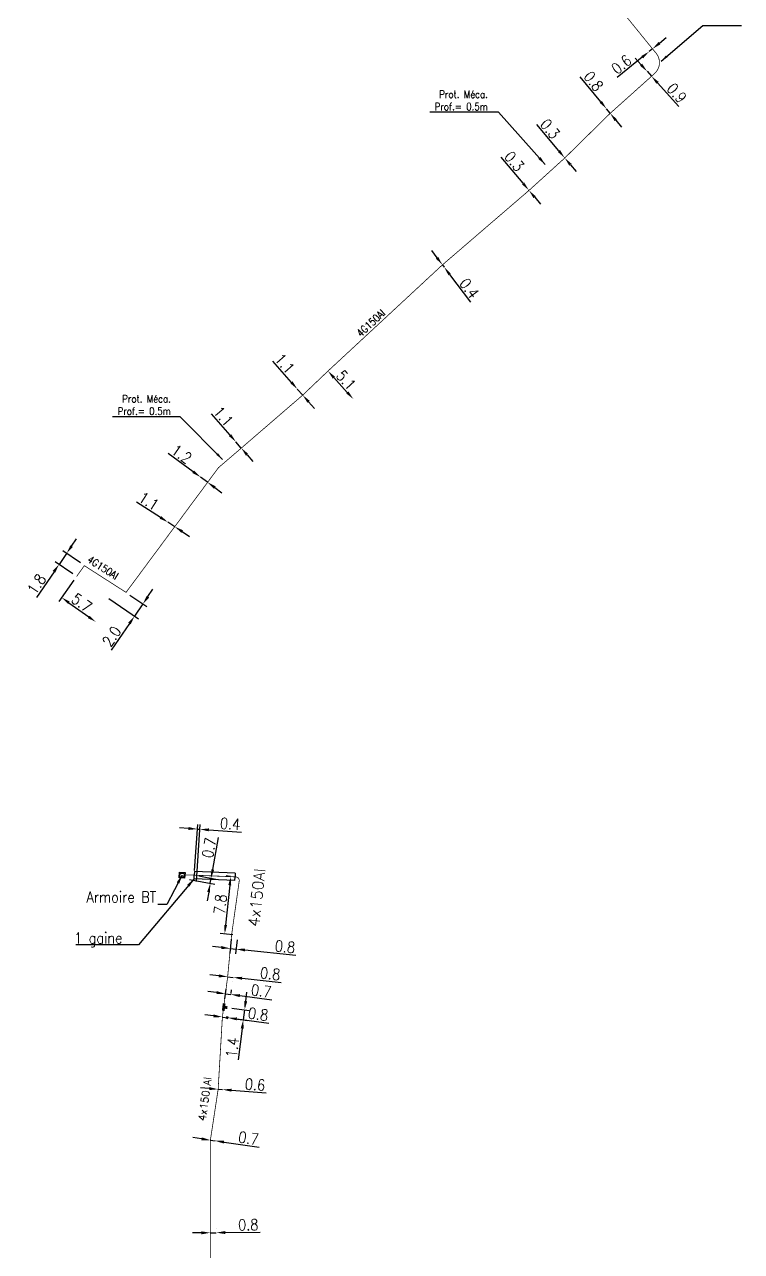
# Model space of a CAD drawing. Header units: millimetres. Extents: x 80993 to 81985, y 144000 to 145002.
# Drawn here: x 81316.4 to 81413.2, y 144449.6 to 144615.2 of the extents above; entities that cross this region are included whole.
import ezdxf
from ezdxf.enums import TextEntityAlignment as Align

# ---------------------------------------------------------------- set-up
doc = ezdxf.new("R2010")
doc.units = ezdxf.units.MM
doc.header["$PDMODE"] = 34
doc.linetypes.add('B_ST_AL', pattern=[2000, 1000, 1000])
doc.layers.get('0').update_dxf_attribs({"linetype": 'CONTINUOUS'})
doc.layers.get('Defpoints').update_dxf_attribs({"linetype": 'CONTINUOUS'})
for name, color, linetype in [('B_100', 3, 'CONTINUOUS'), ('B_110', 1, 'CONTINUOUS'), ('B_200', 7, 'CONTINUOUS'), ('B_300', 7, 'CONTINUOUS'), ('B_400', 7, 'CONTINUOUS'), ('B_420', 7, 'CONTINUOUS')]:
    doc.layers.add(name, color=color, linetype=linetype)
doc.styles.add('M_ROMANS', font='ROMANS.shx', dxfattribs={"width": 0.75})
doc.styles.get("Standard").update_dxf_attribs({"font": 'romans.shx', "width": 0.85})
doc.dimstyles.get("Standard").update_dxf_attribs({"dimtxt": 1.5, "dimasz": 1.2, "dimexe": 0.625, "dimexo": 0.625, "dimgap": 0.25, "dimtad": 1, "dimdec": 1, "dimzin": 0, "dimdsep": 46, "dimtxsty": 'Standard', "dimcen": -0.5, "dimadec": 0, "dimazin": 0, "dimtfac": 1, "dimtdec": 1, "dimtmove": 0, "dimatfit": 3, "dimfxl": 0, "dimtolj": 1, "dimtzin": 0, "dimarcsym": 0})

# ---------------------------------------------------------------- blocks, each defined once
blk = doc.blocks.new('B_300_02')
at = {"color": 0, "linetype": 'Continuous'}
for points in [[(-2, 0.75), (-2, -0.75), (2, 0.75), (2, -0.75)], [(-0.75, 2), (0.75, 2), (-0.75, 0.75), (0.75, 0.75)]]:
    blk.add_solid(points, dxfattribs=at)
at = {"color": 0, "linetype": 'Continuous', "style": 'M_ROMANS', "width": 0.75, "flags": 3}
for tag, p in [('DEF_LEG', (0, -5)), ('DEF_COUP', (0, -7.5)), ('DEF_TYPE', (0, -10))]:
    blk.add_attdef(tag, text='', height=1.2, dxfattribs=at).set_placement(p, align=Align.MIDDLE)
blk = doc.blocks.new('*D173')
at = {"layer": 'B_300', "color": 0, "linetype": 'Continuous', "lineweight": -2, "transparency": 16777216}
for p, q in [((81346.29, 144483.37), (81346.44, 144484.56)), ((81344.43, 144482.4), (81346.76, 144482.1)), ((81346.14, 144482.18), (81345.96, 144480.84)), ((81344.51, 144481.03), (81346.58, 144480.76)), ((81345.81, 144479.65), (81345.26, 144475.43))]:
    blk.add_line(p, q, dxfattribs=at)
at = {"layer": 'B_300', "color": 0, "linetype": 'Continuous', "transparency": 16777216}
for points in [[(81346.09, 144483.39), (81346.49, 144483.34), (81346.14, 144482.18)], [(81345.61, 144479.68), (81346.01, 144479.62), (81345.96, 144480.84)]]:
    blk.add_solid(points, dxfattribs=at)
at = {"layer": 'Defpoints', "color": 0, "linetype": 'Continuous', "transparency": 16777216}
for p in [(81343.81, 144482.48), (81346.14, 144482.18), (81343.89, 144481.11)]:
    blk.add_point(p, dxfattribs=at)
at = {"layer": 'B_300', "color": 0, "linetype": 'Continuous', "transparency": 16777216, "insert": (81344.47, 144477.08), "char_height": 1.5, "attachment_point": 5, "rotation": 82.6038}
blk.add_mtext('\\A1;1.4', dxfattribs=at)
blk = doc.blocks.new('*D174')
at = {"layer": 'B_300', "color": 0, "linetype": 'Continuous', "lineweight": -2, "transparency": 16777216}
for p, q in [((81343.46, 144483.66), (81343.63, 144484.97)), ((81344.31, 144484.4), (81344.38, 144484.87)), ((81342.36, 144484.51), (81341.17, 144484.66)), ((81343.55, 144484.35), (81344.3, 144484.25)), ((81345.49, 144484.1), (81349.82, 144483.54))]:
    blk.add_line(p, q, dxfattribs=at)
at = {"layer": 'B_300', "color": 0, "linetype": 'Continuous', "transparency": 16777216}
for points in [[(81342.39, 144484.7), (81342.34, 144484.31), (81343.55, 144484.35)], [(81345.51, 144484.3), (81345.46, 144483.9), (81344.3, 144484.25)]]:
    blk.add_solid(points, dxfattribs=at)
at = {"layer": 'Defpoints', "color": 0, "linetype": 'Continuous', "transparency": 16777216}
for p in [(81343.38, 144483.04), (81343.55, 144484.35), (81344.23, 144483.78)]:
    blk.add_point(p, dxfattribs=at)
at = {"layer": 'B_300', "color": 0, "linetype": 'Continuous', "transparency": 16777216, "insert": (81348.38, 144484.73), "char_height": 1.5, "attachment_point": 5, "rotation": 352.6013}
blk.add_mtext('\\A1;0.7', dxfattribs=at)
blk = doc.blocks.new('B_200_03')
at = {"color": 0, "linetype": 'Continuous'}
blk.add_lwpolyline([(-1.5, 1.5), (1.5, 1.5), (1.5, -1.5), (-1.5, -1.5), (-1.5, 1.5)], dxfattribs=at)
blk.add_lwpolyline([(-1.04, 1.04), (1.04, 1.04), (1.04, -1.04), (-1.04, -1.04)], close=True, dxfattribs=at)
at = {"color": 0, "linetype": 'Continuous', "style": 'M_ROMANS', "width": 0.75, "flags": 3}
for tag, p in [('DEF_LEG', (0, -5)), ('DEF_COUP', (0, -7.5)), ('DEF_TYPE', (0, -10))]:
    blk.add_attdef(tag, text='', height=1.2, dxfattribs=at).set_placement(p, align=Align.MIDDLE)
blk = doc.blocks.new('*D177')
at = {"layer": 'B_100', "color": 0, "linetype": 'Continuous', "lineweight": -2, "transparency": 16777216}
for p, q in [((81344.33, 144491.72), (81344.13, 144489.84)), ((81345.12, 144491.63), (81344.93, 144489.76)), ((81343, 144490.59), (81341.81, 144490.71)), ((81344.2, 144490.46), (81344.99, 144490.38)), ((81346.19, 144490.26), (81353.06, 144489.54))]:
    blk.add_line(p, q, dxfattribs=at)
at = {"layer": 'B_100', "color": 0, "linetype": 'Continuous', "transparency": 16777216}
for points in [[(81343.02, 144490.79), (81342.98, 144490.39), (81344.2, 144490.46)], [(81346.21, 144490.45), (81346.17, 144490.06), (81344.99, 144490.38)]]:
    blk.add_solid(points, dxfattribs=at)
at = {"layer": 'Defpoints', "color": 0, "linetype": 'Continuous', "transparency": 16777216}
for p in [(81344.39, 144492.34), (81345.19, 144492.25), (81344.2, 144490.46)]:
    blk.add_point(p, dxfattribs=at)
at = {"layer": 'B_100', "color": 0, "linetype": 'Continuous', "transparency": 16777216, "insert": (81351.59, 144490.7), "char_height": 1.5, "attachment_point": 5, "rotation": 354.0502}
blk.add_mtext('\\A1;0.8', dxfattribs=at)
blk = doc.blocks.new('*D178')
at = {"layer": 'B_100', "color": 0, "linetype": 'Continuous', "lineweight": -2, "transparency": 16777216}
for p, q in [((81342.66, 144486.77), (81341.46, 144486.89)), ((81343.85, 144486.64), (81344.59, 144486.56)), ((81345.79, 144486.44), (81351.06, 144485.89)), ((81343.78, 144486.02), (81343.78, 144486.02)), ((81344.53, 144485.94), (81344.53, 144485.94))]:
    blk.add_line(p, q, dxfattribs=at)
at = {"layer": 'B_100', "color": 0, "linetype": 'Continuous', "transparency": 16777216}
for points in [[(81342.68, 144486.97), (81342.63, 144486.57), (81343.85, 144486.64)], [(81345.81, 144486.64), (81345.77, 144486.24), (81344.59, 144486.56)]]:
    blk.add_solid(points, dxfattribs=at)
at = {"layer": 'Defpoints', "color": 0, "linetype": 'Continuous', "transparency": 16777216}
for p in [(81343.85, 144486.64), (81343.85, 144486.64), (81344.59, 144486.56)]:
    blk.add_point(p, dxfattribs=at)
at = {"layer": 'B_100', "color": 0, "linetype": 'Continuous', "transparency": 16777216, "insert": (81349.59, 144487.05), "char_height": 1.5, "attachment_point": 5, "rotation": 354.0502}
blk.add_mtext('\\A1;0.8', dxfattribs=at)
blk = doc.blocks.new('*D179')
at = {"layer": 'B_100', "color": 0, "linetype": 'Continuous', "lineweight": -2, "transparency": 16777216}
for p, q in [((81341.95, 144481.36), (81340.76, 144481.51)), ((81343.14, 144481.21), (81343.89, 144481.11)), ((81345.08, 144480.95), (81349.41, 144480.39))]:
    blk.add_line(p, q, dxfattribs=at)
at = {"layer": 'B_100', "color": 0, "linetype": 'Continuous', "transparency": 16777216}
for points in [[(81341.98, 144481.56), (81341.93, 144481.16), (81343.14, 144481.21)], [(81345.1, 144481.15), (81345.05, 144480.76), (81343.89, 144481.11)]]:
    blk.add_solid(points, dxfattribs=at)
at = {"layer": 'Defpoints', "color": 0, "linetype": 'Continuous', "transparency": 16777216}
for p in [(81343.14, 144481.21), (81343.14, 144481.21), (81343.89, 144481.11)]:
    blk.add_point(p, dxfattribs=at)
at = {"layer": 'B_100', "color": 0, "linetype": 'Continuous', "transparency": 16777216, "insert": (81347.97, 144481.59), "char_height": 1.5, "attachment_point": 5, "rotation": 352.6038}
blk.add_mtext('\\A1;0.8', dxfattribs=at)
blk = doc.blocks.new('*D180')
at = {"layer": 'B_100', "color": 0, "linetype": 'Continuous', "lineweight": -2, "transparency": 16777216}
for p, q in [((81341.37, 144471.55), (81340.17, 144471.64)), ((81342.57, 144471.46), (81343.17, 144471.42)), ((81344.36, 144471.33), (81349.06, 144470.98))]:
    blk.add_line(p, q, dxfattribs=at)
at = {"layer": 'B_100', "color": 0, "linetype": 'Continuous', "transparency": 16777216}
for points in [[(81341.38, 144471.75), (81341.36, 144471.35), (81342.57, 144471.46)], [(81344.38, 144471.53), (81344.35, 144471.13), (81343.17, 144471.42)]]:
    blk.add_solid(points, dxfattribs=at)
at = {"layer": 'Defpoints', "color": 0, "linetype": 'Continuous', "transparency": 16777216}
for p in [(81342.57, 144471.46), (81342.57, 144471.46), (81343.17, 144471.42)]:
    blk.add_point(p, dxfattribs=at)
at = {"layer": 'B_100', "color": 0, "linetype": 'Continuous', "transparency": 16777216, "insert": (81347.55, 144472.09), "char_height": 1.5, "attachment_point": 5, "rotation": 355.7408}
blk.add_mtext('\\A1;0.6', dxfattribs=at)
blk = doc.blocks.new('*D181')
at = {"layer": 'B_100', "color": 0, "linetype": 'Continuous', "lineweight": -2, "transparency": 16777216}
for p, q in [((81340.34, 144464.76), (81339.15, 144464.93)), ((81341.52, 144464.59), (81342.17, 144464.5)), ((81343.36, 144464.33), (81348.1, 144463.65))]:
    blk.add_line(p, q, dxfattribs=at)
at = {"layer": 'B_100', "color": 0, "linetype": 'Continuous', "transparency": 16777216}
for points in [[(81340.37, 144464.96), (81340.31, 144464.57), (81341.52, 144464.59)], [(81343.38, 144464.53), (81343.33, 144464.13), (81342.17, 144464.5)]]:
    blk.add_solid(points, dxfattribs=at)
at = {"layer": 'Defpoints', "color": 0, "linetype": 'Continuous', "transparency": 16777216}
for p in [(81341.52, 144464.59), (81341.52, 144464.59), (81342.17, 144464.5)]:
    blk.add_point(p, dxfattribs=at)
at = {"layer": 'B_100', "color": 0, "linetype": 'Continuous', "transparency": 16777216, "insert": (81346.67, 144464.86), "char_height": 1.5, "attachment_point": 5, "rotation": 351.8014}
blk.add_mtext('\\A1;0.7', dxfattribs=at)
blk = doc.blocks.new('*D182')
at = {"layer": 'B_100', "color": 0, "linetype": 'Continuous', "lineweight": -2, "transparency": 16777216}
for p, q in [((81340.32, 144452.08), (81339.12, 144452.06)), ((81341.51, 144452.72), (81341.51, 144452.72)), ((81341.52, 144452.09), (81342.32, 144452.1)), ((81342.31, 144452.73), (81342.31, 144452.73)), ((81343.52, 144452.12), (81348.23, 144452.18))]:
    blk.add_line(p, q, dxfattribs=at)
at = {"layer": 'B_100', "color": 0, "linetype": 'Continuous', "transparency": 16777216}
for points in [[(81340.32, 144452.28), (81340.32, 144451.88), (81341.52, 144452.09)], [(81343.52, 144452.32), (81343.52, 144451.92), (81342.32, 144452.1)]]:
    blk.add_solid(points, dxfattribs=at)
at = {"layer": 'Defpoints', "color": 0, "linetype": 'Continuous', "transparency": 16777216}
for p in [(81341.52, 144452.09), (81341.52, 144452.09), (81342.32, 144452.1)]:
    blk.add_point(p, dxfattribs=at)
at = {"layer": 'B_100', "color": 0, "linetype": 'Continuous', "transparency": 16777216, "insert": (81346.63, 144453.16), "char_height": 1.5, "attachment_point": 5, "rotation": 0.7051}
blk.add_mtext('\\A1;0.8', dxfattribs=at)
blk = doc.blocks.new('*D495')
at = {"layer": 'B_110', "color": 0, "linetype": 'Continuous', "lineweight": -2, "transparency": 16777216}
for p, q in [((81323.11, 144540.17), (81321.08, 144537.32)), ((81322.42, 144537.13), (81325.11, 144535.22))]:
    blk.add_line(p, q, dxfattribs=at)
at = {"layer": 'B_110', "color": 0, "linetype": 'Continuous', "transparency": 16777216}
for points in [[(81322.54, 144537.3), (81322.31, 144536.97), (81321.45, 144537.83)], [(81325.23, 144535.38), (81325, 144535.06), (81326.09, 144534.53)]]:
    blk.add_solid(points, dxfattribs=at)
at = {"layer": 'Defpoints', "color": 0, "linetype": 'Continuous', "transparency": 16777216}
for p in [(81323.47, 144540.68), (81326.09, 144534.53), (81326.09, 144534.53)]:
    blk.add_point(p, dxfattribs=at)
at = {"layer": 'B_110', "color": 0, "linetype": 'Continuous', "transparency": 16777216, "insert": (81324.15, 144537.13), "char_height": 1.5, "attachment_point": 5, "rotation": 324.5709}
blk.add_mtext('\\A1;5.7', dxfattribs=at)
blk = doc.blocks.new('*D496')
at = {"layer": 'B_110', "color": 0, "linetype": 'Continuous', "lineweight": -2, "transparency": 16777216}
for p, q in [((81322.8, 144544.78), (81323.47, 144545.77)), ((81322.95, 144541.03), (81320.58, 144542.66)), ((81322.12, 144543.79), (81321.1, 144542.3)), ((81324, 144542.5), (81321.6, 144544.14)), ((81320.42, 144541.31), (81318.04, 144537.84))]:
    blk.add_line(p, q, dxfattribs=at)
at = {"layer": 'B_110', "color": 0, "linetype": 'Continuous', "transparency": 16777216}
for points in [[(81322.63, 144544.89), (81322.96, 144544.66), (81322.12, 144543.79)], [(81320.25, 144541.43), (81320.58, 144541.2), (81321.1, 144542.3)]]:
    blk.add_solid(points, dxfattribs=at)
at = {"layer": 'Defpoints', "color": 0, "linetype": 'Continuous', "transparency": 16777216}
for p in [(81321.1, 144542.3), (81324.51, 144542.14), (81323.47, 144540.68)]:
    blk.add_point(p, dxfattribs=at)
at = {"layer": 'B_110', "color": 0, "linetype": 'Continuous', "transparency": 16777216, "insert": (81318.06, 144539.64), "char_height": 1.5, "attachment_point": 5, "rotation": 55.5471}
blk.add_mtext('\\A1;1.8', dxfattribs=at)
blk = doc.blocks.new('*D497')
at = {"layer": 'B_110', "color": 0, "linetype": 'Continuous', "lineweight": -2, "transparency": 16777216}
for p, q in [((81327.82, 144537.69), (81331.8, 144534.96)), ((81330.65, 144538.17), (81332.93, 144536.61)), ((81333.09, 144537.96), (81333.77, 144538.95)), ((81332.41, 144536.97), (81331.28, 144535.32)), ((81330.6, 144534.33), (81328.13, 144530.72))]:
    blk.add_line(p, q, dxfattribs=at)
at = {"layer": 'B_110', "color": 0, "linetype": 'Continuous', "transparency": 16777216}
for points in [[(81332.93, 144538.07), (81333.26, 144537.84), (81332.41, 144536.97)], [(81330.44, 144534.44), (81330.77, 144534.21), (81331.28, 144535.32)]]:
    blk.add_solid(points, dxfattribs=at)
at = {"layer": 'Defpoints', "color": 0, "linetype": 'Continuous', "transparency": 16777216}
for p in [(81327.3, 144538.05), (81330.14, 144538.53), (81331.28, 144535.32)]:
    blk.add_point(p, dxfattribs=at)
at = {"layer": 'B_110', "color": 0, "linetype": 'Continuous', "transparency": 16777216, "insert": (81328.2, 144532.6), "char_height": 1.5, "attachment_point": 5, "rotation": 55.5471}
blk.add_mtext('\\A1;2.0', dxfattribs=at)
blk = doc.blocks.new('*D498')
at = {"layer": 'B_110', "color": 0, "linetype": 'Continuous', "lineweight": -2, "transparency": 16777216}
for p, q in [((81334.78, 144548.65), (81331.57, 144550.73)), ((81336.71, 144547.4), (81335.79, 144548)), ((81337.72, 144546.75), (81338.72, 144546.09))]:
    blk.add_line(p, q, dxfattribs=at)
at = {"layer": 'B_110', "color": 0, "linetype": 'Continuous', "transparency": 16777216}
for points in [[(81334.89, 144548.82), (81334.67, 144548.48), (81335.79, 144548)], [(81337.83, 144546.91), (81337.61, 144546.58), (81336.71, 144547.4)]]:
    blk.add_solid(points, dxfattribs=at)
at = {"layer": 'Defpoints', "color": 0, "linetype": 'Continuous', "transparency": 16777216}
for p in [(81335.79, 144548), (81335.79, 144548), (81336.71, 144547.4)]:
    blk.add_point(p, dxfattribs=at)
at = {"layer": 'B_110', "color": 0, "linetype": 'Continuous', "transparency": 16777216, "insert": (81333.21, 144550.85), "char_height": 1.5, "attachment_point": 5, "rotation": 327.0611}
blk.add_mtext('\\A1;1.1', dxfattribs=at)
blk = doc.blocks.new('*D499')
at = {"layer": 'B_110', "color": 0, "linetype": 'Continuous', "lineweight": -2, "transparency": 16777216}
for p, q in [((81339.21, 144554.81), (81335.83, 144557.28)), ((81341.15, 144553.39), (81340.18, 144554.1)), ((81342.12, 144552.68), (81343.08, 144551.97))]:
    blk.add_line(p, q, dxfattribs=at)
at = {"layer": 'B_110', "color": 0, "linetype": 'Continuous', "transparency": 16777216}
for points in [[(81339.33, 144554.97), (81339.09, 144554.65), (81340.18, 144554.1)], [(81342.23, 144552.84), (81342, 144552.52), (81341.15, 144553.39)]]:
    blk.add_solid(points, dxfattribs=at)
at = {"layer": 'Defpoints', "color": 0, "linetype": 'Continuous', "transparency": 16777216}
for p in [(81340.18, 144554.1), (81340.18, 144554.1), (81341.15, 144553.39)]:
    blk.add_point(p, dxfattribs=at)
at = {"layer": 'B_110', "color": 0, "linetype": 'Continuous', "transparency": 16777216, "insert": (81337.63, 144557.21), "char_height": 1.5, "attachment_point": 5, "rotation": 323.7594}
blk.add_mtext('\\A1;1.2', dxfattribs=at)
blk = doc.blocks.new('*D500')
at = {"layer": 'B_110', "color": 0, "linetype": 'Continuous', "lineweight": -2, "transparency": 16777216}
for p, q in [((81344.18, 144559.75), (81341.67, 144562.64)), ((81345.69, 144558.01), (81344.97, 144558.85)), ((81346.47, 144557.11), (81347.26, 144556.2))]:
    blk.add_line(p, q, dxfattribs=at)
at = {"layer": 'B_110', "color": 0, "linetype": 'Continuous', "transparency": 16777216}
for points in [[(81344.33, 144559.88), (81344.03, 144559.62), (81344.97, 144558.85)], [(81346.62, 144557.24), (81346.32, 144556.98), (81345.69, 144558.01)]]:
    blk.add_solid(points, dxfattribs=at)
at = {"layer": 'Defpoints', "color": 0, "linetype": 'Continuous', "transparency": 16777216}
for p in [(81344.97, 144558.85), (81344.97, 144558.85), (81345.69, 144558.01)]:
    blk.add_point(p, dxfattribs=at)
at = {"layer": 'B_110', "color": 0, "linetype": 'Continuous', "transparency": 16777216, "insert": (81343.29, 144562.3), "char_height": 1.5, "attachment_point": 5, "rotation": 310.9468}
blk.add_mtext('\\A1;1.1', dxfattribs=at)
blk = doc.blocks.new('*D501')
at = {"layer": 'B_110', "color": 0, "linetype": 'Continuous', "lineweight": -2, "transparency": 16777216}
for p, q in [((81352.46, 144566.88), (81349.93, 144569.76)), ((81353.98, 144565.16), (81353.25, 144565.98)), ((81354.77, 144564.26), (81355.57, 144563.36))]:
    blk.add_line(p, q, dxfattribs=at)
at = {"layer": 'B_110', "color": 0, "linetype": 'Continuous', "transparency": 16777216}
for points in [[(81352.61, 144567.02), (81352.31, 144566.75), (81353.25, 144565.98)], [(81354.92, 144564.39), (81354.62, 144564.13), (81353.98, 144565.16)]]:
    blk.add_solid(points, dxfattribs=at)
at = {"layer": 'Defpoints', "color": 0, "linetype": 'Continuous', "transparency": 16777216}
for p in [(81353.25, 144565.98), (81353.25, 144565.98), (81353.98, 144565.16)]:
    blk.add_point(p, dxfattribs=at)
at = {"layer": 'B_110', "color": 0, "linetype": 'Continuous', "transparency": 16777216, "insert": (81351.55, 144569.43), "char_height": 1.5, "attachment_point": 5, "rotation": 311.3499}
blk.add_mtext('\\A1;1.1', dxfattribs=at)
blk = doc.blocks.new('*D502')
at = {"layer": 'B_110', "color": 0, "linetype": 'Continuous', "lineweight": -2, "transparency": 16777216}
blk.add_line((81358.19, 144567.52), (81360, 144565.52), dxfattribs=at)
at = {"layer": 'B_110', "color": 0, "linetype": 'Continuous', "transparency": 16777216}
for points in [[(81358.34, 144567.65), (81358.04, 144567.38), (81357.39, 144568.41)], [(81360.15, 144565.65), (81359.86, 144565.38), (81360.81, 144564.63)]]:
    blk.add_solid(points, dxfattribs=at)
at = {"layer": 'Defpoints', "color": 0, "linetype": 'Continuous', "transparency": 16777216}
for p in [(81357.39, 144568.41), (81360.81, 144564.63), (81360.81, 144564.63)]:
    blk.add_point(p, dxfattribs=at)
at = {"layer": 'B_110', "color": 0, "linetype": 'Continuous', "transparency": 16777216, "insert": (81359.84, 144567.19), "char_height": 1.5, "attachment_point": 5, "rotation": 312.16}
blk.add_mtext('\\A1;5.1', dxfattribs=at)
blk = doc.blocks.new('*D503')
at = {"layer": 'B_110', "color": 0, "linetype": 'Continuous', "lineweight": -2, "transparency": 16777216}
for p, q in [((81372.11, 144583.7), (81371.39, 144584.66)), ((81372.83, 144582.74), (81373.08, 144582.42)), ((81373.8, 144581.46), (81376.63, 144577.7))]:
    blk.add_line(p, q, dxfattribs=at)
at = {"layer": 'B_110', "color": 0, "linetype": 'Continuous', "transparency": 16777216}
for points in [[(81372.27, 144583.82), (81371.95, 144583.58), (81372.83, 144582.74)], [(81373.96, 144581.58), (81373.64, 144581.34), (81373.08, 144582.42)]]:
    blk.add_solid(points, dxfattribs=at)
at = {"layer": 'Defpoints', "color": 0, "linetype": 'Continuous', "transparency": 16777216}
for p in [(81372.83, 144582.74), (81373.08, 144582.42), (81373.08, 144582.42)]:
    blk.add_point(p, dxfattribs=at)
at = {"layer": 'B_110', "color": 0, "linetype": 'Continuous', "transparency": 16777216, "insert": (81376.45, 144579.59), "char_height": 1.5, "attachment_point": 5, "rotation": 306.9461}
blk.add_mtext('\\A1;0.4', dxfattribs=at)
blk = doc.blocks.new('*D504')
at = {"layer": 'B_110', "color": 0, "linetype": 'Continuous', "lineweight": -2, "transparency": 16777216}
for p, q in [((81383.71, 144593.75), (81380.75, 144597.3)), ((81384, 144592.43), (81384, 144592.43)), ((81384.51, 144592.79), (81384.48, 144592.83)), ((81385.28, 144591.87), (81386.05, 144590.95))]:
    blk.add_line(p, q, dxfattribs=at)
at = {"layer": 'B_110', "color": 0, "linetype": 'Continuous', "transparency": 16777216}
for points in [[(81383.86, 144593.88), (81383.56, 144593.62), (81384.48, 144592.83)], [(81385.43, 144592), (81385.13, 144591.74), (81384.51, 144592.79)]]:
    blk.add_solid(points, dxfattribs=at)
at = {"layer": 'Defpoints', "color": 0, "linetype": 'Continuous', "transparency": 16777216}
for p in [(81384.48, 144592.83), (81384.48, 144592.83), (81384.51, 144592.79)]:
    blk.add_point(p, dxfattribs=at)
at = {"layer": 'B_110', "color": 0, "linetype": 'Continuous', "transparency": 16777216, "insert": (81382.53, 144596.72), "char_height": 1.5, "attachment_point": 5, "rotation": 309.8332}
blk.add_mtext('\\A1;0.3', dxfattribs=at)
blk = doc.blocks.new('*D505')
at = {"layer": 'B_110', "color": 0, "linetype": 'Continuous', "lineweight": -2, "transparency": 16777216}
for p, q in [((81394.2, 144604.75), (81391.44, 144608.14)), ((81395.47, 144603.2), (81394.96, 144603.82)), ((81396.22, 144602.27), (81396.98, 144601.34))]:
    blk.add_line(p, q, dxfattribs=at)
at = {"layer": 'B_110', "color": 0, "linetype": 'Continuous', "transparency": 16777216}
for points in [[(81394.36, 144604.87), (81394.05, 144604.62), (81394.96, 144603.82)], [(81396.38, 144602.39), (81396.07, 144602.14), (81395.47, 144603.2)]]:
    blk.add_solid(points, dxfattribs=at)
at = {"layer": 'Defpoints', "color": 0, "linetype": 'Continuous', "transparency": 16777216}
for p in [(81394.96, 144603.82), (81394.96, 144603.82), (81395.47, 144603.2)]:
    blk.add_point(p, dxfattribs=at)
at = {"layer": 'B_110', "color": 0, "linetype": 'Continuous', "transparency": 16777216, "insert": (81393.22, 144607.54), "char_height": 1.5, "attachment_point": 5, "rotation": 309.1465}
blk.add_mtext('\\A1;0.8', dxfattribs=at)
blk = doc.blocks.new('*D506')
at = {"layer": 'B_110', "color": 0, "linetype": 'Continuous', "lineweight": -2, "transparency": 16777216}
for p, q in [((81399.64, 144609.76), (81398.83, 144610.65)), ((81400.44, 144608.87), (81401.05, 144608.2)), ((81401.86, 144607.31), (81404.75, 144604.12))]:
    blk.add_line(p, q, dxfattribs=at)
at = {"layer": 'B_110', "color": 0, "linetype": 'Continuous', "transparency": 16777216}
for points in [[(81399.79, 144609.89), (81399.49, 144609.62), (81400.44, 144608.87)], [(81402, 144607.45), (81401.71, 144607.18), (81401.05, 144608.2)]]:
    blk.add_solid(points, dxfattribs=at)
at = {"layer": 'Defpoints', "color": 0, "linetype": 'Continuous', "transparency": 16777216}
for p in [(81400.44, 144608.87), (81400.44, 144608.87), (81401.05, 144608.2)]:
    blk.add_point(p, dxfattribs=at)
at = {"layer": 'B_110', "color": 0, "linetype": 'Continuous', "transparency": 16777216, "insert": (81404.45, 144605.94), "char_height": 1.5, "attachment_point": 5, "rotation": 312.201}
blk.add_mtext('\\A1;0.9', dxfattribs=at)
blk = doc.blocks.new('*D507')
at = {"layer": 'B_110', "color": 0, "linetype": 'Continuous', "lineweight": -2, "transparency": 16777216}
for p, q in [((81402.11, 144612.66), (81403.04, 144613.42)), ((81399.78, 144610.77), (81396.39, 144608.02)), ((81401.18, 144611.9), (81400.72, 144611.53))]:
    blk.add_line(p, q, dxfattribs=at)
at = {"layer": 'B_110', "color": 0, "linetype": 'Continuous', "transparency": 16777216}
for points in [[(81401.99, 144612.82), (81402.24, 144612.51), (81401.18, 144611.9)], [(81399.66, 144610.93), (81399.91, 144610.62), (81400.72, 144611.53)]]:
    blk.add_solid(points, dxfattribs=at)
at = {"layer": 'Defpoints', "color": 0, "linetype": 'Continuous', "transparency": 16777216}
for p in [(81400.72, 144611.53), (81400.72, 144611.53), (81401.18, 144611.9)]:
    blk.add_point(p, dxfattribs=at)
at = {"layer": 'B_110', "color": 0, "linetype": 'Continuous', "transparency": 16777216, "insert": (81396.99, 144609.79), "char_height": 1.5, "attachment_point": 5, "rotation": 39.0586}
blk.add_mtext('\\A1;0.6', dxfattribs=at)
blk = doc.blocks.new('*D532')
at = {"layer": 'B_400', "color": 0, "linetype": 'Continuous', "lineweight": -2, "transparency": 16777216}
for p, q in [((81338.57, 144506.66), (81337.37, 144506.74)), ((81339.38, 144500.98), (81339.81, 144507.2)), ((81339.63, 144499.49), (81340.16, 144507.18)), ((81339.76, 144506.58), (81340.11, 144506.55)), ((81341.31, 144506.47), (81345.73, 144506.17))]:
    blk.add_line(p, q, dxfattribs=at)
at = {"layer": 'B_400', "color": 0, "linetype": 'Continuous', "transparency": 16777216}
for points in [[(81338.58, 144506.86), (81338.55, 144506.46), (81339.76, 144506.58)], [(81341.32, 144506.67), (81341.3, 144506.27), (81340.11, 144506.55)]]:
    blk.add_solid(points, dxfattribs=at)
at = {"layer": 'Defpoints', "color": 0, "linetype": 'Continuous', "transparency": 16777216}
for p in [(81340.11, 144506.55), (81339.34, 144500.36), (81339.59, 144498.86)]:
    blk.add_point(p, dxfattribs=at)
at = {"layer": 'B_400', "color": 0, "linetype": 'Continuous', "transparency": 16777216, "insert": (81344.19, 144507.28), "char_height": 1.5, "attachment_point": 5, "rotation": 356.0955}
blk.add_mtext('\\A1;0.4', dxfattribs=at)
blk = doc.blocks.new('*D533')
at = {"layer": 'B_400', "color": 0, "linetype": 'Continuous', "lineweight": -2, "transparency": 16777216}
for p, q in [((81341.83, 144501.13), (81342.6, 144505.43)), ((81338.7, 144499.76), (81342.11, 144499.15)), ((81339.95, 144500.25), (81342.24, 144499.84)), ((81341.5, 144499.26), (81341.62, 144499.95)), ((81341.29, 144498.08), (81341.07, 144496.9))]:
    blk.add_line(p, q, dxfattribs=at)
at = {"layer": 'B_400', "color": 0, "linetype": 'Continuous', "transparency": 16777216}
for points in [[(81341.63, 144501.16), (81342.03, 144501.09), (81341.62, 144499.95)], [(81341.09, 144498.11), (81341.48, 144498.04), (81341.5, 144499.26)]]:
    blk.add_solid(points, dxfattribs=at)
at = {"layer": 'Defpoints', "color": 0, "linetype": 'Continuous', "transparency": 16777216}
for p in [(81338.08, 144499.87), (81339.34, 144500.36), (81341.5, 144499.26)]:
    blk.add_point(p, dxfattribs=at)
at = {"layer": 'B_400', "color": 0, "linetype": 'Continuous', "transparency": 16777216, "insert": (81341.34, 144504.05), "char_height": 1.5, "attachment_point": 5, "rotation": 79.8615}
blk.add_mtext('\\A1;0.7', dxfattribs=at)
blk = doc.blocks.new('*D534')
at = {"layer": 'B_400', "color": 0, "linetype": 'Continuous', "lineweight": -2, "transparency": 16777216}
for p, q in [((81344.24, 144500.19), (81343.64, 144500.26)), ((81344.13, 144499), (81343.57, 144493.63)), ((81344.57, 144492.32), (81342.83, 144492.5))]:
    blk.add_line(p, q, dxfattribs=at)
at = {"layer": 'B_400', "color": 0, "linetype": 'Continuous', "transparency": 16777216}
for points in [[(81343.94, 144499.02), (81344.33, 144498.98), (81344.26, 144500.19)], [(81343.38, 144493.65), (81343.77, 144493.61), (81343.45, 144492.44)]]:
    blk.add_solid(points, dxfattribs=at)
at = {"layer": 'Defpoints', "color": 0, "linetype": 'Continuous', "transparency": 16777216}
for p in [(81344.86, 144500.13), (81343.45, 144492.44), (81345.19, 144492.25)]:
    blk.add_point(p, dxfattribs=at)
at = {"layer": 'B_400', "color": 0, "linetype": 'Continuous', "transparency": 16777216, "insert": (81342.86, 144496.42), "char_height": 1.5, "attachment_point": 5, "rotation": 84.0502}
blk.add_mtext('\\A1;7.8', dxfattribs=at)
blk = doc.blocks.new('*D740')
at = {"layer": 'B_110', "color": 0, "linetype": 'Continuous', "lineweight": -2, "transparency": 16777216}
for p, q in [((81388.55, 144598.12), (81385.58, 144601.68)), ((81388.84, 144596.8), (81388.84, 144596.8)), ((81388.86, 144596.77), (81388.86, 144596.77)), ((81389.34, 144597.17), (81389.32, 144597.2)), ((81390.11, 144596.25), (81390.88, 144595.33))]:
    blk.add_line(p, q, dxfattribs=at)
at = {"layer": 'B_110', "color": 0, "linetype": 'Continuous', "transparency": 16777216}
for points in [[(81388.7, 144598.25), (81388.4, 144597.99), (81389.32, 144597.2)], [(81390.26, 144596.38), (81389.96, 144596.12), (81389.34, 144597.17)]]:
    blk.add_solid(points, dxfattribs=at)
at = {"layer": 'Defpoints', "color": 0, "linetype": 'Continuous', "transparency": 16777216}
for p in [(81389.32, 144597.2), (81389.32, 144597.2), (81389.34, 144597.17)]:
    blk.add_point(p, dxfattribs=at)
at = {"layer": 'B_110', "color": 0, "linetype": 'Continuous', "transparency": 16777216, "insert": (81387.36, 144601.1), "char_height": 1.5, "attachment_point": 5, "rotation": 309.8332}
blk.add_mtext('\\A1;0.3', dxfattribs=at)

msp = doc.modelspace()

# ---------------------------------------------------------------- linework, layer by layer
at = {"layer": 'B_100', "const_width": 0.1}
msp.add_lwpolyline([(81343.38, 144483.04), (81343.85, 144486.64), (81344.39, 144492.34), (81345.41, 144499.56, 0.479185), (81344.86, 144500.13), (81339.34, 144500.36), (81339.34, 144500.36), (81338.08, 144500.4)], format="xyb", dxfattribs=at)
msp.add_lwpolyline([(81342.07, 144440.1), (81341.88, 144441.08), (81341.66, 144441.85), (81341.53, 144442.15), (81341.52, 144442.43), (81341.52, 144452.09), (81341.52, 144464.59), (81342.57, 144471.46), (81343.14, 144481.21), (81343.25, 144482.04)], dxfattribs=at)
at = {"layer": 'B_110', "linetype": 'B_ST_AL', "flags": 128}
msp.add_lwpolyline([(81323.47, 144540.68, 0.1, 0.1, 0), (81324.51, 144542.14, 0.1, 0.1, 0), (81330.14, 144538.53, 0.1, 0.1, 0), (81336.71, 144547.4, 0.1, 0.1, 0), (81341.15, 144553.39, 0.1, 0.1, 0), (81342.58, 144555.33, 0.1, 0.1, -0.055629), (81342.66, 144555.41, 0.1, 0.1, 0), (81345.69, 144558.01, 0.1, 0.1, 0), (81353.98, 144565.16, 0.1, 0.1, 0), (81357.39, 144568.41, 0.1, 0.1, 0), (81372.83, 144582.74, 0.1, 0.1, 0), (81384.51, 144592.79, 0.1, 0.1, 0), (81389.34, 144597.17, 0.1, 0.1, 0), (81395.47, 144603.2, 0.1, 0.1, 0), (81401.05, 144608.2, 0.1, 0.1, 0), (81401.45, 144608.56, 0.1, 0.1, 0.399792), (81401.67, 144611.31, 0.1, 0.1, 0), (81401.18, 144611.9, 0.1, 0.1, 0), (81392.56, 144622.54, 0.1, 0.1, 0), (81391.06, 144624.6, 0.1, 0.1, 0), (81380.98, 144636.94, 0.1, 0.1, 0), (81365.54, 144656.11, 0.1, 0.1, 0), (81357.3, 144666.04, 0.1, 0.1, 0), (81347.29, 144677.98, 0.1, 0.1, 0), (81344.98, 144680.73, 0.1, 0.1, 0), (81343.97, 144681.97, 0.1, 0.1, 0), (81343.62, 144681.65, 0, 0, 0)], format="xyseb", dxfattribs=at)
at = {"layer": 'B_300'}
for p, q in [((81343.7, 144481.23), (81343.68, 144481.04)), ((81343.68, 144481.04), (81343.87, 144481.01)), ((81343.9, 144481.21), (81343.7, 144481.23)), ((81343.87, 144481.01), (81343.9, 144481.21))]:
    msp.add_line(p, q, dxfattribs=at)
at = {"layer": 'B_400', "color": 7, "linetype": 'CONTINUOUS'}
for p, q in [((81339.32, 144499.86), (81339.34, 144500.36)), ((81344.84, 144499.63), (81339.32, 144499.86)), ((81339.36, 144500.86), (81339.34, 144500.36)), ((81344.88, 144500.63), (81339.36, 144500.86)), ((81344.84, 144499.63), (81344.86, 144500.13)), ((81344.88, 144500.63), (81344.86, 144500.13))]:
    msp.add_line(p, q, dxfattribs=at)

# ---------------------------------------------------------------- block references
at = {"layer": 'B_200', "xscale": 0.25, "yscale": 0.25, "zscale": 0.25, "rotation": 355.4319525928177}
msp.add_blockref('B_200_03', (81337.7, 144500.36), dxfattribs=at)
at = {"layer": 'B_300', "xscale": 0.25, "yscale": 0.25, "zscale": 0.25, "rotation": 262.6038153460808}
msp.add_blockref('B_300_02', (81343.32, 144482.54), dxfattribs=at)

# ---------------------------------------------------------------- texts
at = {"layer": 'B_100', "linetype": 'Continuous'}
for s, height, rotation, p in [('4x150Al', 1.5, 84.0149, (81347.77, 144497.34)), ('4x150 Al', 1, 82.3763, (81340.78, 144470.14))]:
    msp.add_text(s, height=height, rotation=rotation, dxfattribs=at).set_placement(p, align=Align.MIDDLE)
at = {"layer": 'B_110', "linetype": 'Continuous', "width": 0.85}
for rotation, p in [(42.8585, (81363.17, 144574.88)), (327.2612, (81327.02, 144541.88))]:
    msp.add_text('4G150Al', height=1, rotation=rotation, dxfattribs=at).set_placement(p, align=Align.MIDDLE)
at = {"layer": 'B_200', "linetype": 'Continuous', "insert": (81334.2, 144497.41), "char_height": 1.5, "attachment_point": 6}
msp.add_mtext('\\A1;Armoire BT', dxfattribs=at)
at = {"layer": 'B_400', "linetype": 'Continuous', "insert": (81329.64, 144490.63), "char_height": 1.5, "attachment_point": 9}
msp.add_mtext('1 gaine', dxfattribs=at)
at = {"layer": 'B_420', "color": 7, "linetype": 'Continuous', "char_height": 1, "attachment_point": 9}
for insert in [(81378.96, 144603.6), (81336.18, 144562.49)]:
    msp.add_mtext('Prot. Méca.\\PProf.= 0.5m', dxfattribs=dict(at, insert=insert))

# ---------------------------------------------------------------- dimensions: what is measured, and where the dimension line sits
at = {"layer": 'B_100', "linetype": 'Continuous'}
for base, p1, p2, angle, picture, middle in [((81344.2, 144490.46), (81345.19, 144492.25), (81344.39, 144492.34), 354.0502, '*D177', (81351.48, 144489.7)), ((81343.85, 144486.64), (81344.59, 144486.56), (81343.85, 144486.64), 354.0502, '*D178', (81349.48, 144486.06)), ((81343.14299, 144481.20531), (81343.88675, 144481.10877), (81343.14299, 144481.20531), 352.60382, '*D179', (81347.83931, 144480.59569)), ((81342.57, 144471.46), (81343.17, 144471.42), (81342.57, 144471.46), 355.7408, '*D180', (81347.48, 144471.1)), ((81341.5249, 144464.5927), (81342.1683, 144464.5), (81341.5249, 144464.5927), 351.8014, '*D181', (81346.5306, 144463.8715)), ((81341.52, 144452.09), (81342.32, 144452.1), (81341.52, 144452.09), 0.7051, '*D182', (81346.64, 144452.16))]:
    dim = msp.add_linear_dim(base=base, p1=p1, p2=p2, angle=angle, dimstyle='Standard', dxfattribs=at)
    dim.commit()
    dim.dimension.update_dxf_attribs({"geometry": picture, "text_midpoint": middle, "dimtype": 160})
at = {"layer": 'B_110', "linetype": 'Continuous'}
for base, p1, p2, angle, picture, middle in [((81400.72, 144611.53), (81401.18, 144611.9), (81400.72, 144611.53), 39.0586, '*D507', (81397.62, 144609.02)), ((81400.44, 144608.87), (81401.05, 144608.2), (81400.44, 144608.87), 312.201, '*D506', (81403.71, 144605.27)), ((81394.96, 144603.82), (81395.47, 144603.2), (81394.96, 144603.82), 309.1465, '*D505', (81392.44, 144606.91)), ((81373.08, 144582.42), (81372.83, 144582.74), (81373.08, 144582.42), 126.9461, '*D503', (81375.65, 144578.99)), ((81353.25, 144565.98), (81353.98, 144565.16), (81353.25, 144565.98), 311.3499, '*D501', (81350.8, 144568.77)), ((81360.81, 144564.63), (81357.39, 144568.41), (81360.81, 144564.63), 132.16, '*D502', (81359.1, 144566.52)), ((81344.97, 144558.85), (81345.69, 144558.01), (81344.97, 144558.85), 310.9468, '*D500', (81342.53, 144561.65)), ((81340.18, 144554.1), (81341.15, 144553.39), (81340.18, 144554.1), 323.7594, '*D499', (81337.04, 144556.4)), ((81335.79, 144548), (81336.71, 144547.4), (81335.79, 144548), 327.0611, '*D498', (81332.67, 144550.02)), ((81321.1, 144542.3), (81324.51, 144542.14), (81323.47, 144540.68), 55.5471, '*D496', (81318.88, 144539.07)), ((81326.09, 144534.53), (81323.47, 144540.68), (81326.09, 144534.53), 144.5709, '*D495', (81323.57, 144536.32)), ((81331.28, 144535.32), (81330.14, 144538.53), (81327.3, 144538.05), 55.5471, '*D497', (81329.03, 144532.03))]:
    dim = msp.add_linear_dim(base=base, p1=p1, p2=p2, angle=angle, dimstyle='Standard', override={"dimfxl": 1.25}, dxfattribs=at)
    dim.commit()
    dim.dimension.update_dxf_attribs({"geometry": picture, "text_midpoint": middle, "dimtype": 160})
for base, p1, p2, picture, middle in [((81389.32, 144597.2), (81389.34, 144597.17), (81389.32, 144597.2), '*D740', (81386.6, 144600.46)), ((81384.48, 144592.83), (81384.51, 144592.79), (81384.48, 144592.83), '*D504', (81381.76, 144596.08))]:
    dim = msp.add_linear_dim(base=base, p1=p1, p2=p2, angle=309.8332, text='0.3', dimstyle='Standard', override={"dimfxl": 1.25}, dxfattribs=at)
    dim.commit()
    dim.dimension.update_dxf_attribs({"geometry": picture, "text_midpoint": middle, "dimtype": 160})
at = {"layer": 'B_300', "linetype": 'Continuous'}
for base, p1, p2, angle, picture, middle in [((81343.55, 144484.35), (81344.23, 144483.78), (81343.38, 144483.04), 352.6013, '*D174', (81348.25, 144483.74)), ((81346.1359, 144482.1782), (81343.8868, 144481.1088), (81343.8127, 144482.4797), 82.6038, '*D173', (81345.4569, 144476.947))]:
    dim = msp.add_linear_dim(base=base, p1=p1, p2=p2, angle=angle, dimstyle='Standard', dxfattribs=at)
    dim.commit()
    dim.dimension.update_dxf_attribs({"geometry": picture, "text_midpoint": middle, "dimtype": 160})
at = {"layer": 'B_400', "linetype": 'Continuous'}
for base, p1, p2, angle, picture, middle in [((81340.11, 144506.55), (81339.34, 144500.36), (81339.59, 144498.86), 176.0955, '*D532', (81344.12, 144506.28)), ((81341.5, 144499.26), (81339.34, 144500.36), (81338.08, 144499.87), 79.8615, '*D533', (81342.32, 144503.87)), ((81343.45, 144492.44), (81344.86, 144500.13), (81345.19, 144492.25), 84.0502, '*D534', (81343.85, 144496.31))]:
    dim = msp.add_linear_dim(base=base, p1=p1, p2=p2, angle=angle, dimstyle='Standard', override={"dimfxl": 1.25}, dxfattribs=at)
    dim.commit()
    dim.dimension.update_dxf_attribs({"geometry": picture, "text_midpoint": middle, "dimtype": 160})

# ---------------------------------------------------------------- leaders
at = {"layer": 'B_200', "linetype": 'Continuous'}
msp.add_leader([(81337.7, 144500.36), (81335.65, 144496.41), (81334.45, 144496.41)], dimstyle='Standard', dxfattribs=at)
at = {"layer": 'B_400', "linetype": 'Continuous', "annotation_type": 0, "has_hookline": 1, "hookline_direction": 1, "text_width": 6.98}
msp.add_leader([(81339.32, 144499.86), (81331.81, 144490.94), (81330.61, 144490.94)], dimstyle='Standard', override={"dimfxl": 1.25}, dxfattribs=at)
at = {"layer": 'B_420', "color": 7, "linetype": 'Continuous', "annotation_type": 0, "has_hookline": 1}
for points, override, hookline_direction, text_width in [([(81402.34, 144610.23), (81407.96, 144615.06), (81408.96, 144615.06)], {"dimasz": 1, "dimfxl": 1.25}, 0, 3.97), ([(81386.71, 144596.28), (81380.41, 144603.35), (81379.21, 144603.35)], {"dimfxl": 1.25}, 1, 7.85), ([(81343.14, 144556.49), (81337.43, 144562.24), (81336.43, 144562.24)], {"dimasz": 1, "dimfxl": 1.25}, 1, 7.85)]:
    msp.add_leader(points, dimstyle='Standard', override=override, dxfattribs=dict(at, hookline_direction=hookline_direction, text_width=text_width))

doc.saveas('drawing.dxf')
